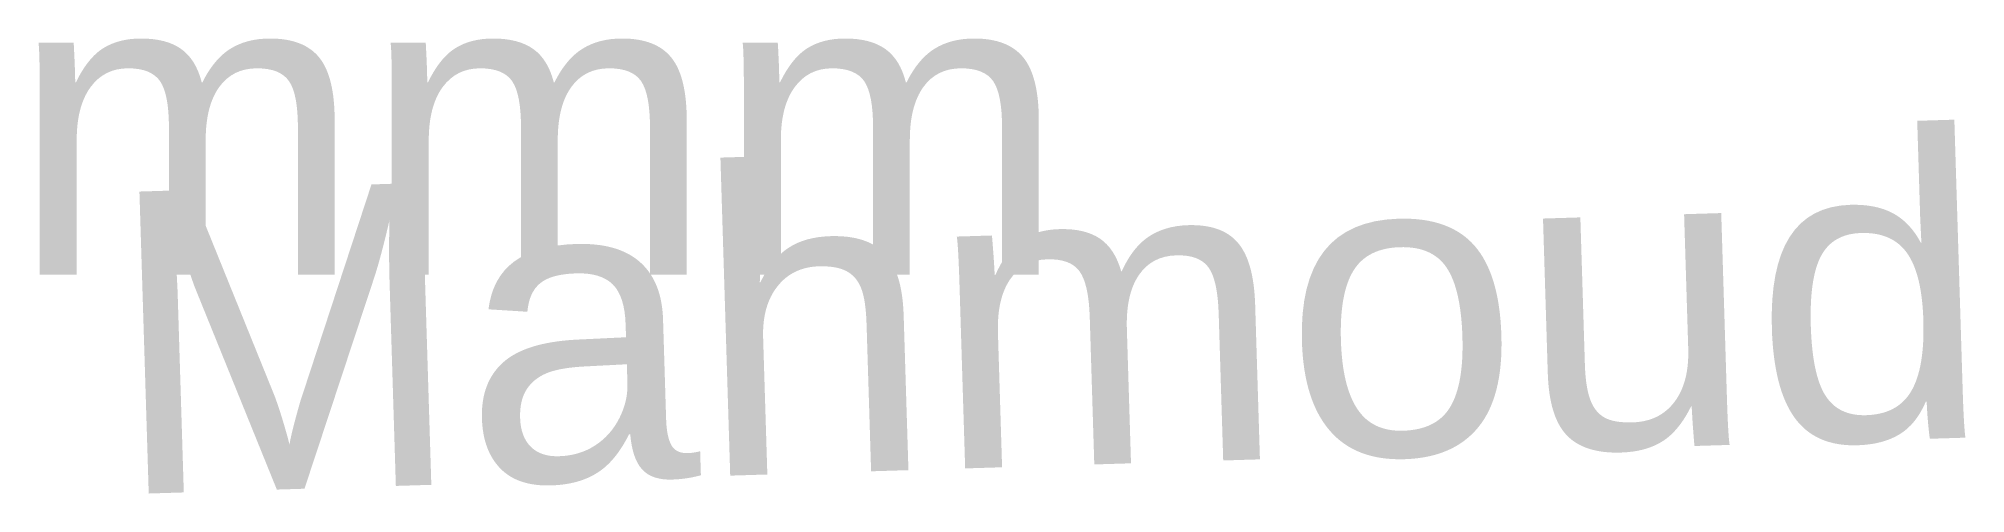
# Model space of a CAD drawing. Header units: millimetres. Extents: x 12486 to 13760, y 3665 to 3967.
import ezdxf

# ---------------------------------------------------------------- set-up
doc = ezdxf.new("R2010")
doc.units = ezdxf.units.MM
doc.styles.get("Standard").update_dxf_attribs({"font": 'ARIAL.TTF'})

msp = doc.modelspace()

# ---------------------------------------------------------------- texts
at = {"color": 1}
msp.add_text('mmm', height=200, dxfattribs=at).set_placement((12467.9, 3810.1))
at = {"color": 2}
msp.add_text('Mahmoud', height=200, rotation=1.7635, dxfattribs=at).set_placement((12536.4, 3664.6))

doc.saveas('drawing.dxf')
